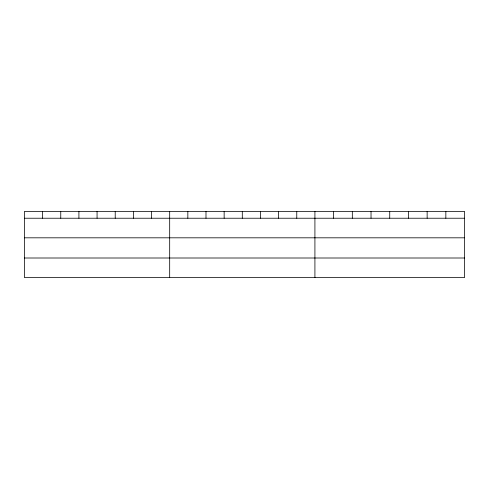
<?xml version="1.0" encoding="UTF-8"?>
<svg xmlns="http://www.w3.org/2000/svg" width="489" height="489" viewBox="0 0 489 489"><rect width="100%" height="100%" fill="white"/><g stroke="black" fill="none" stroke-linecap="round" stroke-linejoin="round"><path stroke-width="0.73" d="M464.55 237.819L464.55 211.401L24.45 211.401L24.45 277.599L464.55 277.599L464.55 237.819L24.45 237.819M24.45 218.228L464.55 218.228M24.45 258.003L464.55 258.003M445.846 211.401L445.846 218.228M427.141 211.401L427.141 218.228M408.437 211.401L408.437 218.228M389.733 211.401L389.733 218.228M371.029 211.401L371.029 218.228M352.324 211.401L352.324 218.228M333.62 211.401L333.62 218.228M314.916 211.401L314.916 277.599M296.762 211.401L296.762 218.228M278.608 211.401L278.608 218.228M260.454 211.401L260.454 218.228M242.299 211.401L242.299 218.228M224.145 211.401L224.145 218.228M205.991 211.401L205.991 218.228M187.837 211.401L187.837 218.228M169.683 211.401L169.683 277.599M151.529 211.401L151.529 218.228M133.375 211.401L133.375 218.228M115.221 211.401L115.221 218.228M97.067 211.401L97.067 218.228M78.912 211.401L78.912 218.228M60.758 211.401L60.758 218.228M42.604 211.401L42.604 218.228"/></g></svg>
